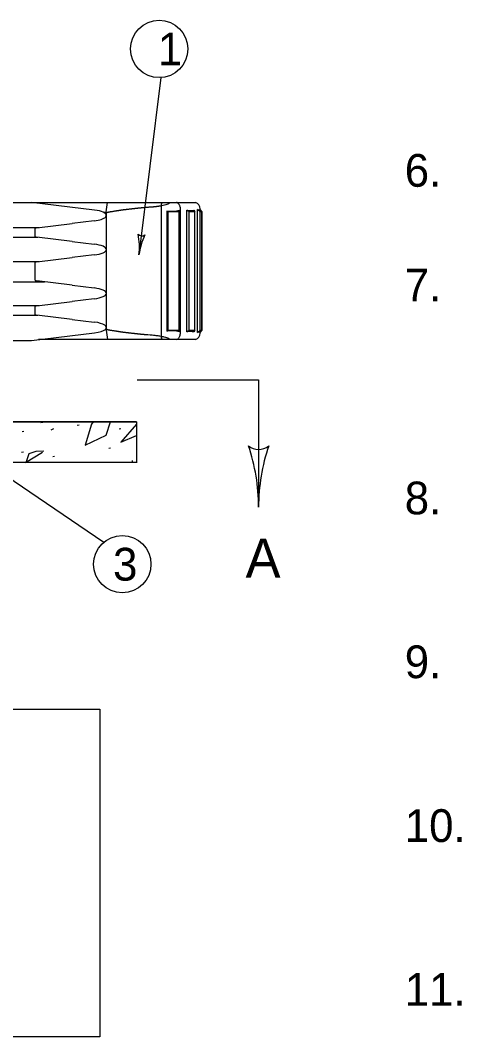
# Model space of a CAD drawing. Extents: x 997.6 to 1036.5, y 998.9 to 1022.7.
# Drawn here: x 1018.34 to 1021.03, y 1010.19 to 1016.4 of the extents above; entities that cross this region are included whole.
import ezdxf

# ---------------------------------------------------------------- set-up
doc = ezdxf.new("R2010")
doc.units = 0
for name, color, linetype in [('Level 1', 7, 'Continuous'), ('Level 16', 7, 'Continuous'), ('Level 17', 7, 'Continuous'), ('Level 2', 7, 'Continuous'), ('Level 5', 7, 'Continuous'), ('Level 6', 7, 'Continuous'), ('Level 8', 7, 'Continuous'), ('Level 9', 7, 'Continuous')]:
    doc.layers.add(name, color=color, linetype=linetype)

msp = doc.modelspace()

# ---------------------------------------------------------------- linework, layer by layer
at = {"layer": 'Level 1'}
msp.add_line((1019.049, 1013.9444), (1019.049, 1013.6944), dxfattribs=at)
for points in [[(1018.476, 1013.9403), (1018.4653, 1013.9389)], [(1018.7849, 1013.9444), (1018.7732, 1013.9294)], [(1018.8626, 1013.864), (1018.8896, 1013.9444)], [(1018.3614, 1013.8846), (1018.3507, 1013.8833)], [(1018.5415, 1013.9014), (1018.5255, 1013.8947)], [(1018.6976, 1013.9239), (1018.6869, 1013.9226)], [(1018.7732, 1013.9294), (1018.7358, 1013.8027)], [(1018.9528, 1013.901), (1018.9422, 1013.8997)], [(1019.049, 1013.9298), (1018.9519, 1013.8214)], [(1018.7358, 1013.8027), (1018.8626, 1013.864)], [(1018.9519, 1013.8214), (1019.049, 1013.8602)], [(1018.3582, 1013.7589), (1018.3475, 1013.7576)], [(1018.4748, 1013.7579), (1018.372, 1013.6944)], [(1018.4335, 1013.7645), (1018.3922, 1013.7485)], [(1018.4828, 1013.7659), (1018.4335, 1013.7645)], [(1018.8907, 1013.7832), (1018.88, 1013.7819)], [(1018.3922, 1013.7485), (1018.3727, 1013.6944)], [(1018.548, 1013.7328), (1018.5373, 1013.7314)], [(1019.0221, 1013.6944), (1019.0239, 1013.7085)]]:
    msp.add_lwpolyline(points, dxfattribs=at)
at = {"layer": 'Level 16'}
msp.add_line((1019.049, 1013.9444), (1014.2607, 1013.9444), dxfattribs=at)
at = {"layer": 'Level 17'}
msp.add_line((1019.049, 1013.9444), (1019.049, 1013.6944), dxfattribs=at)
at = {"layer": 'Level 2'}
for p, q in [((1019.1959, 1016.0459), (1019.0634, 1014.9636)), ((1019.0514, 1014.2012), (1019.7934, 1014.2012)), ((1019.7934, 1014.2012), (1019.7934, 1013.4236)), ((1018.8487, 1013.209), (1018.1307, 1013.6955))]:
    msp.add_line(p, q, dxfattribs=at)
for centre in [(1019.1867, 1016.2207), (1018.9617, 1013.0754)]:
    msp.add_circle(centre, 0.175, dxfattribs=at)
for centre, radius, start, end in [((1019.0815, 1015.1112), 0.0313, 221.79004, 303.90674), ((1018.6753, 1015.0112), 0.391, 353.01544, 11.68423), ((1019.4515, 1014.9161), 0.391, 154.3626, 173.00933), ((1018.6753, 1015.0112), 0.391, 353.00322, 353.01544), ((1019.7935, 1013.8692), 0.0938, 228.7746, 310.89129), ((1018.6215, 1013.4236), 1.1719, 0, 18.66878), ((1020.9652, 1013.4236), 1.1719, 161.34716, 179.99389), ((1018.6215, 1013.4236), 1.1719, 359.98778, 0)]:
    msp.add_arc(centre, radius, start, end, dxfattribs=at)
at = {"layer": 'Level 5'}
for p, q in [((1013.6501, 1015.1309), (1018.4528, 1015.1309)), ((1013.6807, 1015.071), (1018.447, 1015.071)), ((1013.8203, 1014.9225), (1018.4528, 1014.9225)), ((1013.7782, 1014.8093), (1018.4872, 1014.7988)), ((1013.8942, 1014.6551), (1018.4528, 1014.6551)), ((1013.925, 1014.5953), (1018.447, 1014.5953))]:
    msp.add_line(p, q, dxfattribs=at)
at = {"layer": 'Level 6'}
for p, q in [((1008.4629, 1012.1904), (1018.8254, 1012.1904)), ((1018.8254, 1012.1904), (1018.8254, 1010.1912)), ((1018.8254, 1010.1912), (1008.4629, 1010.1912))]:
    msp.add_line(p, q, dxfattribs=at)
at = {"layer": 'Level 8'}
for p, q in [((1017.6426, 1015.2841), (1018.4077, 1015.2841)), ((1018.7918, 1015.2375), (1018.4077, 1015.2841)), ((1018.4079, 1015.284), (1018.8704, 1015.284)), ((1018.4079, 1015.284), (1018.8704, 1015.284)), ((1018.8636, 1015.2263), (1018.8704, 1015.284)), ((1018.8704, 1015.284), (1019.2012, 1015.284)), ((1019.1977, 1015.284), (1019.1977, 1015.284)), ((1019.1982, 1015.2453), (1019.1982, 1014.4852)), ((1019.1982, 1015.2453), (1019.1982, 1014.4852)), ((1019.2012, 1015.284), (1019.2012, 1015.284)), ((1019.2012, 1015.284), (1019.2455, 1015.284)), ((1019.2033, 1015.284), (1019.2034, 1015.284)), ((1019.2033, 1015.284), (1019.2034, 1015.284)), ((1019.2512, 1015.284), (1019.2521, 1015.284)), ((1019.2512, 1015.284), (1019.2521, 1015.284)), ((1019.2521, 1015.284), (1019.2521, 1015.284)), ((1019.3161, 1014.4852), (1019.3161, 1015.2453)), ((1019.4358, 1015.2257), (1019.4195, 1015.2402)), ((1019.4195, 1014.4903), (1019.4195, 1015.2402)), ((1019.4345, 1015.24), (1019.4472, 1015.2257)), ((1019.4358, 1015.2387), (1019.4358, 1015.2453)), ((1018.8648, 1014.5107), (1018.8648, 1015.2199)), ((1019.2417, 1015.2257), (1019.2332, 1015.2315)), ((1019.2332, 1015.2315), (1019.2332, 1014.4989)), ((1019.2417, 1014.5048), (1019.2417, 1015.2257)), ((1019.3085, 1015.2257), (1019.2417, 1015.2257)), ((1019.3083, 1015.2366), (1019.3085, 1015.2257)), ((1019.3085, 1014.5048), (1019.3085, 1015.2257)), ((1019.3703, 1015.2257), (1019.3562, 1015.2366)), ((1019.3562, 1014.4939), (1019.3562, 1015.2366)), ((1019.4041, 1015.2257), (1019.3703, 1015.2257)), ((1019.3703, 1014.5048), (1019.3703, 1015.2257)), ((1019.3973, 1015.2372), (1019.4041, 1015.2257)), ((1019.4041, 1014.5048), (1019.4041, 1015.2257)), ((1019.4472, 1015.2257), (1019.4358, 1015.2257)), ((1019.4358, 1014.5048), (1019.4358, 1015.2257)), ((1019.4482, 1015.2257), (1019.44, 1015.2339)), ((1019.4472, 1014.5048), (1019.4472, 1015.2257)), ((1019.4482, 1014.5048), (1019.4482, 1015.2257)), ((1018.4303, 1015.0762), (1018.4303, 1015.125)), ((1018.44, 1015.1293), (1018.6568, 1015.1555)), ((1018.791, 1015.1719), (1018.6568, 1015.1555)), ((1018.6568, 1015.0455), (1018.44, 1015.0719)), ((1018.6568, 1015.0455), (1018.791, 1015.0292)), ((1018.44, 1014.9209), (1018.6568, 1014.9472)), ((1018.791, 1014.9635), (1018.6568, 1014.9472)), ((1018.4303, 1014.8088), (1018.4303, 1014.9167)), ((1018.6568, 1014.7782), (1018.44, 1014.8045)), ((1018.6568, 1014.7782), (1018.791, 1014.7619)), ((1018.791, 1014.6962), (1018.6568, 1014.6799)), ((1018.4303, 1014.6004), (1018.4303, 1014.6492)), ((1018.44, 1014.6535), (1018.6568, 1014.6799)), ((1018.6568, 1014.5699), (1018.44, 1014.5962)), ((1018.6568, 1014.5699), (1018.791, 1014.5535)), ((1018.8636, 1014.5042), (1018.8704, 1014.4464)), ((1019.2332, 1014.4989), (1019.2417, 1014.5048)), ((1019.2417, 1014.5048), (1019.3085, 1014.5048)), ((1019.3085, 1014.5048), (1019.3083, 1014.4939)), ((1019.3562, 1014.4939), (1019.3703, 1014.5048)), ((1019.3703, 1014.5048), (1019.4041, 1014.5048)), ((1019.4041, 1014.5048), (1019.3973, 1014.4934)), ((1019.4195, 1014.4903), (1019.4358, 1014.5048)), ((1019.4472, 1014.5048), (1019.4345, 1014.4905)), ((1019.4358, 1014.5048), (1019.4472, 1014.5048)), ((1019.44, 1014.4967), (1019.4482, 1014.5048)), ((1017.6426, 1014.4414), (1018.4077, 1014.4414)), ((1018.4077, 1014.4414), (1018.7918, 1014.4879)), ((1018.8704, 1014.4464), (1018.45, 1014.4464)), ((1019.2012, 1014.4464), (1018.8704, 1014.4464)), ((1019.2455, 1014.4464), (1019.2012, 1014.4464)), ((1019.2033, 1014.4464), (1019.2034, 1014.4464)), ((1019.4358, 1014.4852), (1019.4358, 1014.4919))]:
    msp.add_line(p, q, dxfattribs=at)
for centre, radius, start, end in [((1019.3941, 1015.2453), 0.0417, 0, 68.63889), ((1018.8656, 1014.4947), 0.0156, 99.20332, 116.11005), ((1019.3941, 1014.4852), 0.0417, 291.36111, 0)]:
    msp.add_arc(centre, radius, start, end, dxfattribs=at)
for centre, major_axis, ratio, start_param, end_param in [((1018.5213, 1016.1396), (-0.9129, 0.8999), 0.059507, 3.011514, 3.148024), ((1018.747, 1015.2047), (0.1174, 0), 0.301698, 5.096361, 6.870649), ((1018.7475, 1015.2047), (-0.1181, 0), 0.299878, 3.729056, 4.328417), ((1018.7889, 1015.195), (0.1122, 0), 0.301801, 0.848429, 1.050406), ((1018.8643, 1015.195), (0, 0.0339), 0.052336, 0.391448, 0.722368), ((1018.9407, 1015.6706), (-0.4147, 0.4066), 0.408519, 2.665646, 2.918371), ((1018.5213, 1016.1366), (-0.9001, 0.8865), 0.182427, 2.898883, 3.028245), ((1018.4457, 1015.125), (0.0155, 0), 0.299878, 1.954769, 3.141593), ((1018.4457, 1015.0762), (0.0155, 0), 0.299878, 3.141593, 4.328417), ((1018.747, 1014.9964), (0.1174, 0), 0.301698, 5.096361, 7.470009), ((1018.4457, 1014.9166), (0.0155, 0), 0.299878, 1.954769, 3.141593), ((1018.4457, 1014.8088), (0.0155, 0), 0.299878, 3.141593, 4.328417), ((1018.747, 1014.729), (0.1174, 0), 0.301698, 5.096361, 7.470009), ((1018.4457, 1014.6493), (0.0155, 0), 0.299878, 1.954769, 3.141593), ((1018.4457, 1014.6004), (0.0155, 0), 0.299878, 3.141593, 4.328417), ((1018.747, 1014.5207), (-0.118, 0.0006), 0.301503, 2.814479, 4.332008), ((1018.7475, 1014.5207), (0.1181, 0), 0.299878, 5.096361, 5.938825), ((1018.8643, 1014.5355), (0, 0.0339), 0.052336, 2.419225, 2.750144), ((1018.9407, 1014.0599), (0.4147, 0.4066), 0.408519, 0.223222, 0.475947), ((1018.5213, 1013.5939), (0.9001, 0.8865), 0.182427, 0.113347, 0.24271), ((1018.5213, 1013.5909), (0.9129, 0.8999), 0.059507, 6.276754, 6.413264)]:
    msp.add_ellipse(centre, major_axis=major_axis, ratio=ratio, start_param=start_param, end_param=end_param, dxfattribs=at)
for points, degree in [([(1019.0318, 1015.2453), (1018.985, 1015.2402), (1018.9385, 1015.2338), (1018.892, 1015.2263)], 2), ([(1019.1169, 1015.2536), (1019.0885, 1015.2512), (1019.0602, 1015.2484), (1019.0318, 1015.2453)], 2), ([(1019.1985, 1015.2627), (1019.1767, 1015.2589), (1019.1492, 1015.2557), (1019.117, 1015.2537)], 2), ([(1019.1985, 1015.2629), (1019.1985, 1015.2613), (1019.1984, 1015.2595), (1019.1983, 1015.2539), (1019.1982, 1015.2496), (1019.1982, 1015.2453)], 3), ([(1019.1985, 1015.2627), (1019.1984, 1015.2614), (1019.1983, 1015.2599), (1019.1982, 1015.2542), (1019.1982, 1015.2498), (1019.1982, 1015.2453)], 3), ([(1019.2455, 1015.284), (1019.2461, 1015.2839), (1019.2465, 1015.2835), (1019.2473, 1015.2829), (1019.2475, 1015.2825), (1019.2482, 1015.2814), (1019.248, 1015.2807), (1019.2468, 1015.2784), (1019.2445, 1015.2765), (1019.2332, 1015.271), (1019.2202, 1015.267), (1019.2005, 1015.2632), (1019.1995, 1015.263), (1019.1985, 1015.2629)], 3), ([(1019.2012, 1015.284), (1019.2002, 1015.277), (1019.1993, 1015.2699), (1019.1985, 1015.2627)], 2), ([(1019.2012, 1015.284), (1019.2007, 1015.2804), (1019.2002, 1015.2765), (1019.1993, 1015.2695), (1019.1989, 1015.2662), (1019.1985, 1015.2629)], 3), ([(1019.2012, 1015.284), (1019.2012, 1015.284), (1019.2012, 1015.284), (1019.2012, 1015.284)], 2), ([(1019.2012, 1015.284), (1019.2012, 1015.284), (1019.2012, 1015.284), (1019.2012, 1015.284)], 2), ([(1019.2455, 1015.284), (1019.2632, 1015.284), (1019.2792, 1015.284), (1019.2932, 1015.284)], 2), ([(1019.2455, 1015.284), (1019.2455, 1015.284), (1019.2455, 1015.284), (1019.2455, 1015.284)], 2), ([(1019.2455, 1015.284), (1019.2632, 1015.284), (1019.2792, 1015.284), (1019.2932, 1015.284)], 2), ([(1019.2932, 1015.284), (1019.3308, 1015.284), (1019.3598, 1015.284), (1019.3991, 1015.284), (1019.4092, 1015.284), (1019.4093, 1015.284)], 3), ([(1019.3082, 1015.2712), (1019.3075, 1015.2724), (1019.3066, 1015.2735), (1019.3038, 1015.2766), (1019.302, 1015.2785), (1019.2977, 1015.2817), (1019.2955, 1015.283), (1019.2932, 1015.284)], 3), ([(1019.2932, 1015.284), (1019.3308, 1015.284), (1019.3598, 1015.284), (1019.3991, 1015.284), (1019.4092, 1015.284), (1019.4093, 1015.284)], 3), ([(1019.3161, 1015.2453), (1019.3161, 1015.2507), (1019.3152, 1015.256), (1019.3116, 1015.2661), (1019.309, 1015.2707), (1019.3038, 1015.2766), (1019.302, 1015.2785), (1019.2977, 1015.2817), (1019.2955, 1015.283), (1019.2932, 1015.284)], 3), ([(1018.8648, 1015.2199), (1018.8642, 1015.22), (1018.8637, 1015.2202), (1018.8631, 1015.2204)], 2), ([(1018.892, 1015.2263), (1018.8829, 1015.2249), (1018.8735, 1015.2229), (1018.8648, 1015.2199)], 2), ([(1018.8631, 1014.5101), (1018.8637, 1014.5104), (1018.8642, 1014.5105), (1018.8648, 1014.5107)], 2), ([(1018.8648, 1014.5107), (1018.8735, 1014.5076), (1018.8829, 1014.5055), (1018.892, 1014.5042)], 2), ([(1018.892, 1014.5042), (1018.9385, 1014.4967), (1018.985, 1014.4904), (1019.0318, 1014.4852)], 2), ([(1019.0318, 1014.4852), (1019.0602, 1014.4821), (1019.0885, 1014.4793), (1019.1169, 1014.4769)], 2), ([(1019.117, 1014.4769), (1019.1392, 1014.4755), (1019.1607, 1014.4734), (1019.187, 1014.4697), (1019.193, 1014.4688), (1019.1985, 1014.4678)], 3), ([(1019.1982, 1014.4852), (1019.1982, 1014.4824), (1019.1982, 1014.4796), (1019.1983, 1014.474), (1019.1983, 1014.4714), (1019.1985, 1014.4685), (1019.1985, 1014.4682), (1019.1985, 1014.4678)], 3), ([(1019.1982, 1014.4852), (1019.1982, 1014.4824), (1019.1982, 1014.4796), (1019.1983, 1014.474), (1019.1983, 1014.4714), (1019.1985, 1014.4684), (1019.1985, 1014.468), (1019.1985, 1014.4677)], 3), ([(1019.1985, 1014.4678), (1019.1993, 1014.4607), (1019.2002, 1014.4535), (1019.2012, 1014.4464)], 2), ([(1019.1985, 1014.4677), (1019.2088, 1014.4657), (1019.2176, 1014.4637), (1019.2337, 1014.459), (1019.2401, 1014.4564), (1019.2452, 1014.4532), (1019.247, 1014.4519), (1019.248, 1014.4499), (1019.2481, 1014.4494), (1019.2477, 1014.4483), (1019.2475, 1014.4479), (1019.2467, 1014.447), (1019.2462, 1014.4467), (1019.2455, 1014.4464)], 3), ([(1019.1985, 1014.4677), (1019.199, 1014.4639), (1019.1995, 1014.4602), (1019.2003, 1014.4531), (1019.2008, 1014.4498), (1019.2012, 1014.4464)], 3), ([(1019.2932, 1014.4464), (1019.2792, 1014.4464), (1019.2632, 1014.4464), (1019.2455, 1014.4464)], 2), ([(1019.2932, 1014.4464), (1019.2975, 1014.4484), (1019.3015, 1014.4514), (1019.3083, 1014.4589), (1019.311, 1014.4634), (1019.314, 1014.4709), (1019.3147, 1014.4737), (1019.3158, 1014.4794), (1019.3161, 1014.4824), (1019.3161, 1014.4852)], 3), ([(1019.4093, 1014.4464), (1019.4092, 1014.4464), (1019.3991, 1014.4464), (1019.3598, 1014.4464), (1019.3308, 1014.4464), (1019.2932, 1014.4464)], 3)]:
    msp.add_open_spline(points, degree=degree, dxfattribs=at)
at = {"layer": 'Level 9'}
for p, q in [((1014.2607, 1013.9444), (1019.049, 1013.9444)), ((1019.049, 1013.6955), (1014.3891, 1013.6955))]:
    msp.add_line(p, q, dxfattribs=at)

# ---------------------------------------------------------------- texts
at = {"layer": 'Level 1'}
for s, height, p in [('1', 0.2, (1019.1789, 1016.1207)), ('6.', 0.2, (1020.6848, 1015.3797)), ('7.', 0.2, (1020.6848, 1014.6797)), ('8.', 0.2, (1020.6848, 1013.3797)), ('A', 0.24, (1019.7135, 1012.9924)), ('3', 0.2, (1018.9051, 1012.9754)), ('9.', 0.2, (1020.6848, 1012.3797)), ('10.', 0.2, (1020.6848, 1011.3797)), ('11.', 0.2, (1020.6848, 1010.3797))]:
    msp.add_text(s, height=height, dxfattribs=at).set_placement(p)

doc.saveas('drawing.dxf')
